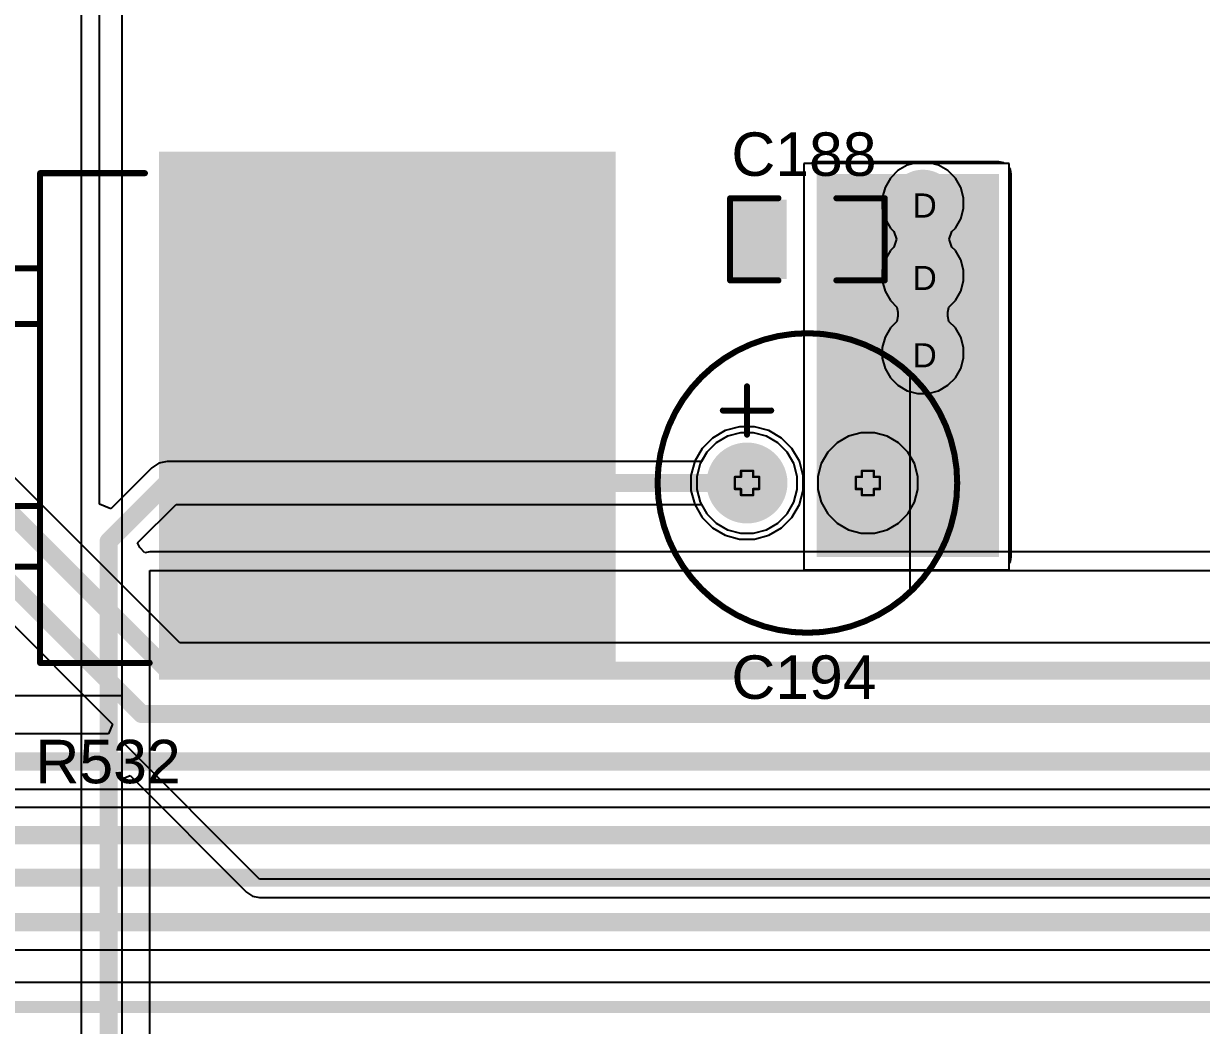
# Model space of a CAD drawing. Header units: inches. Extents: x 0 to 5379, y 0 to 5429.
# Drawn here: x 53.99 to 78.76, y 150.12 to 171.19 of the extents above; entities that cross this region are included whole.
import ezdxf

# ---------------------------------------------------------------- set-up
doc = ezdxf.new("R2010")
doc.units = ezdxf.units.IN
for name, color, linetype in [('Bottom Layer', 5, 'Continuous'), ('Bottom Solder', 6, 'Continuous'), ('Drill Drawing', 1, 'Continuous'), ('GND01', 16, 'Continuous'), ('GND02', 76, 'Continuous'), ('Multi-Layer', 9, 'Continuous'), ('Pad Holes', 156, 'Continuous'), ('PWR', 156, 'Continuous'), ('SIG 01', 90, 'Continuous'), ('Top Layer', 1, 'Continuous'), ('Top Overlay', 2, 'Continuous'), ('Top Paste', 8, 'Continuous'), ('Top Solder', 216, 'Continuous'), ('Via Holes', 16, 'Continuous')]:
    doc.layers.add(name, color=color, linetype=linetype)
doc.styles.add('Arial', font='', dxfattribs={"height": 0.2})
doc.styles.get('Arial').set_extended_font_data('Arial')

# ---------------------------------------------------------------- blocks, each defined once
blk = doc.blocks.new('H2PAK_2_739')
at = {"layer": 'Top Layer'}
for points in [[(-5.5, 0.828), (-5.5, 10.328), (5.5, 10.328), (5.5, 0.828)], [(-3.34, -3.578), (-1.74, -3.578), (-1.74, -7.578), (-3.34, -7.578)], [(1.74, -3.578), (3.34, -3.578), (3.34, -7.578), (1.74, -7.578)]]:
    blk.add_hatch(color=1, dxfattribs=at).paths.add_polyline_path(points)
at = {"layer": 'Top Paste'}
for points in [[(-5.5, 0.828), (-5.5, 10.328), (5.5, 10.328), (5.5, 0.828)], [(-3.34, -3.578), (-1.74, -3.578), (-1.74, -7.578), (-3.34, -7.578)], [(1.74, -3.578), (3.34, -3.578), (3.34, -7.578), (1.74, -7.578)]]:
    blk.add_hatch(color=8, dxfattribs=at).paths.add_polyline_path(points)
at = {"layer": 'Top Solder'}
for points in [[(-5.551, 0.778), (-5.551, 10.379), (5.551, 10.379), (5.551, 0.778)], [(-3.391, -3.528), (-1.689, -3.528), (-1.689, -7.629), (-3.391, -7.629)], [(1.689, -3.528), (3.391, -3.528), (3.391, -7.629), (1.689, -7.629)]]:
    blk.add_hatch(color=216, dxfattribs=at).paths.add_polyline_path(points)
at = {"layer": 'Top Overlay'}
for points in [[(-5.1, -1.725, 0.127, 0.127, 0), (-5.1, 0.478, 0.127, 0.127, 0)], [(5.2, -1.725, 0.127, 0.127, 0), (5.2, 0.578, 0.127, 0.127, 0)], [(5.2, -1.725, 0.127, 0.127, 0), (-5.1, -1.725, 0.127, 0.127, 0)], [(-3.1, -3.225, 0.127, 0.127, 0), (-3.1, -1.725, 0.127, 0.127, 0)], [(-3.07, -1.725, 0.127, 0.127, 0), (-3.1, -1.725, 0.127, 0.127, 0)], [(-1.927, -3.225, 0.127, 0.127, 0), (-1.927, -1.725, 0.127, 0.127, 0)], [(1.9, -3.225, 0.127, 0.127, 0), (1.9, -1.725, 0.127, 0.127, 0)], [(1.959, -1.725, 0.127, 0.127, 0), (1.9, -1.725, 0.127, 0.127, 0)], [(3.178, -3.225, 0.127, 0.127, 0), (3.178, -1.725, 0.127, 0.127, 0)], [(-1.927, -3.225, 0.127, 0.127, 0), (-3.1, -3.225, 0.127, 0.127, 0)], [(3.178, -3.225, 0.127, 0.127, 0), (1.9, -3.225, 0.127, 0.127, 0)], [(-3.556, -5.493, 0.127, 0.127, 0), (-3.683, -5.366, 0.127, 0.127, 0)], [(-3.683, -5.62, 0.127, 0.127, 0), (-3.683, -5.366, 0.127, 0.127, 0)], [(-3.683, -5.62, 0.127, 0.127, 0), (-3.556, -5.493, 0.127, 0.127, 0)]]:
    blk.add_lwpolyline(points, format="xyseb", dxfattribs=at)
for points in [[(-5.132, 0.478, 0.0635, 0.0635, 1), (-5.068, 0.478, 0.0635, 0.0635, 1)], [(5.168, 0.578, 0.0635, 0.0635, 1), (5.232, 0.578, 0.0635, 0.0635, 1)], [(-5.132, -1.725, 0.0635, 0.0635, 1), (-5.068, -1.725, 0.0635, 0.0635, 1)], [(-5.132, -1.725, 0.0635, 0.0635, 1), (-5.068, -1.725, 0.0635, 0.0635, 1)], [(-3.132, -1.725, 0.0635, 0.0635, 1), (-3.068, -1.725, 0.0635, 0.0635, 1)], [(-3.132, -1.725, 0.0635, 0.0635, 1), (-3.068, -1.725, 0.0635, 0.0635, 1)], [(-3.102, -1.725, 0.0635, 0.0635, 1), (-3.039, -1.725, 0.0635, 0.0635, 1)], [(-1.959, -1.725, 0.0635, 0.0635, 1), (-1.896, -1.725, 0.0635, 0.0635, 1)], [(1.868, -1.725, 0.0635, 0.0635, 1), (1.932, -1.725, 0.0635, 0.0635, 1)], [(1.868, -1.725, 0.0635, 0.0635, 1), (1.932, -1.725, 0.0635, 0.0635, 1)], [(1.927, -1.725, 0.0635, 0.0635, 1), (1.99, -1.725, 0.0635, 0.0635, 1)], [(3.146, -1.725, 0.0635, 0.0635, 1), (3.21, -1.725, 0.0635, 0.0635, 1)], [(5.168, -1.725, 0.0635, 0.0635, 1), (5.232, -1.725, 0.0635, 0.0635, 1)], [(5.168, -1.725, 0.0635, 0.0635, 1), (5.232, -1.725, 0.0635, 0.0635, 1)], [(-3.132, -3.225, 0.0635, 0.0635, 1), (-3.068, -3.225, 0.0635, 0.0635, 1)], [(-3.132, -3.225, 0.0635, 0.0635, 1), (-3.068, -3.225, 0.0635, 0.0635, 1)], [(-1.959, -3.225, 0.0635, 0.0635, 1), (-1.896, -3.225, 0.0635, 0.0635, 1)], [(-1.959, -3.225, 0.0635, 0.0635, 1), (-1.896, -3.225, 0.0635, 0.0635, 1)], [(1.868, -3.225, 0.0635, 0.0635, 1), (1.932, -3.225, 0.0635, 0.0635, 1)], [(1.868, -3.225, 0.0635, 0.0635, 1), (1.932, -3.225, 0.0635, 0.0635, 1)], [(3.146, -3.225, 0.0635, 0.0635, 1), (3.21, -3.225, 0.0635, 0.0635, 1)], [(3.146, -3.225, 0.0635, 0.0635, 1), (3.21, -3.225, 0.0635, 0.0635, 1)], [(-3.714, -5.366, 0.0635, 0.0635, 1), (-3.651, -5.366, 0.0635, 0.0635, 1)], [(-3.714, -5.366, 0.0635, 0.0635, 1), (-3.651, -5.366, 0.0635, 0.0635, 1)], [(-3.587, -5.493, 0.0635, 0.0635, 1), (-3.524, -5.493, 0.0635, 0.0635, 1)], [(-3.587, -5.493, 0.0635, 0.0635, 1), (-3.524, -5.493, 0.0635, 0.0635, 1)], [(-3.714, -5.62, 0.0635, 0.0635, 1), (-3.651, -5.62, 0.0635, 0.0635, 1)], [(-3.714, -5.62, 0.0635, 0.0635, 1), (-3.651, -5.62, 0.0635, 0.0635, 1)]]:
    blk.add_lwpolyline(points, format="xyseb", close=True, dxfattribs=at)
blk = doc.blocks.new('SPE1VM221E12OL_935')
at = {"layer": 'Bottom Layer'}
h = blk.add_hatch(color=5, dxfattribs=at)
edge = h.paths.add_edge_path()
edge.add_arc((-1.27, 0), 0.8, 0, 360)
h = blk.add_hatch(color=5, dxfattribs=at)
edge = h.paths.add_edge_path()
edge.add_arc((1.27, 0), 0.8, 0, 360)
at = {"layer": 'Bottom Solder'}
h = blk.add_hatch(color=6, dxfattribs=at)
edge = h.paths.add_edge_path()
edge.add_arc((-1.27, 0), 0.851, 0, 360)
h = blk.add_hatch(color=6, dxfattribs=at)
edge = h.paths.add_edge_path()
edge.add_arc((1.27, 0), 0.851, 0, 360)
at = {"layer": 'GND01'}
h = blk.add_hatch(color=16, dxfattribs=at)
edge = h.paths.add_edge_path()
edge.add_arc((-1.27, 0), 0.8, 0, 360)
h = blk.add_hatch(color=16, dxfattribs=at)
edge = h.paths.add_edge_path()
edge.add_arc((1.27, 0), 0.8, 0, 360)
at = {"layer": 'GND02'}
h = blk.add_hatch(color=76, dxfattribs=at)
edge = h.paths.add_edge_path()
edge.add_arc((-1.27, 0), 0.8, 0, 360)
h = blk.add_hatch(color=76, dxfattribs=at)
edge = h.paths.add_edge_path()
edge.add_arc((1.27, 0), 0.8, 0, 360)
at = {"layer": 'Multi-Layer'}
h = blk.add_hatch(color=9, dxfattribs=at)
edge = h.paths.add_edge_path()
edge.add_arc((-1.27, 0), 0.8, 0, 360)
h = blk.add_hatch(color=9, dxfattribs=at)
edge = h.paths.add_edge_path()
edge.add_arc((1.27, 0), 0.8, 0, 360)
at = {"layer": 'Pad Holes'}
h = blk.add_hatch(color=7, dxfattribs=at)
edge = h.paths.add_edge_path()
edge.add_arc((-1.27, 0), 0.5, 0, 360)
h = blk.add_hatch(color=7, dxfattribs=at)
edge = h.paths.add_edge_path()
edge.add_arc((1.27, 0), 0.5, 0, 360)
at = {"layer": 'PWR'}
h = blk.add_hatch(color=156, dxfattribs=at)
edge = h.paths.add_edge_path()
edge.add_arc((-1.27, 0), 0.8, 0, 360)
h = blk.add_hatch(color=156, dxfattribs=at)
edge = h.paths.add_edge_path()
edge.add_arc((1.27, 0), 0.8, 0, 360)
at = {"layer": 'SIG 01'}
h = blk.add_hatch(color=90, dxfattribs=at)
edge = h.paths.add_edge_path()
edge.add_arc((-1.27, 0), 0.8, 0, 360)
h = blk.add_hatch(color=90, dxfattribs=at)
edge = h.paths.add_edge_path()
edge.add_arc((1.27, 0), 0.8, 0, 360)
at = {"layer": 'Top Layer'}
h = blk.add_hatch(color=1, dxfattribs=at)
edge = h.paths.add_edge_path()
edge.add_arc((-1.27, 0), 0.8, 0, 360)
h = blk.add_hatch(color=1, dxfattribs=at)
edge = h.paths.add_edge_path()
edge.add_arc((1.27, 0), 0.8, 0, 360)
at = {"layer": 'Top Solder'}
h = blk.add_hatch(color=216, dxfattribs=at)
edge = h.paths.add_edge_path()
edge.add_arc((-1.27, 0), 0.851, 0, 360)
h = blk.add_hatch(color=216, dxfattribs=at)
edge = h.paths.add_edge_path()
edge.add_arc((1.27, 0), 0.851, 0, 360)
at = {"layer": 'Top Overlay'}
for p, q in [((2.159, -2.286), (2.159, 2.286)), ((2.159, 2.286), (2.319, 2.142)), ((2.319, 2.142), (2.595, 1.812)), ((2.595, 1.812), (2.822, 1.447)), ((2.822, 1.447), (2.997, 1.054)), ((2.997, 1.054), (3.115, 0.641)), ((3.115, 0.641), (3.175, 0.215)), ((3.175, 0.215), (3.175, -0.215)), ((3.175, -0.215), (3.115, -0.641)), ((3.115, -0.641), (2.997, -1.054)), ((2.997, -1.054), (2.822, -1.447)), ((2.822, -1.447), (2.595, -1.812)), ((2.595, -1.812), (2.319, -2.142)), ((2.319, -2.142), (2.159, -2.286)), ((2.159, -2.286), (2.159, -2.286))]:
    blk.add_line(p, q, dxfattribs=at)
for points in [[(3.15, 0, 0.127, 0.127, 1), (-3.15, 0, 0.127, 0.127, 1)], [(-1.302, 2.032, 0.0635, 0.0635, 1), (-1.238, 2.032, 0.0635, 0.0635, 1)], [(-1.81, 1.524, 0.0635, 0.0635, 1), (-1.746, 1.524, 0.0635, 0.0635, 1)], [(-0.794, 1.524, 0.0635, 0.0635, 1), (-0.73, 1.524, 0.0635, 0.0635, 1)], [(-1.302, 1.016, 0.0635, 0.0635, 1), (-1.238, 1.016, 0.0635, 0.0635, 1)], [(-3.181, 0, 0.0635, 0.0635, 1), (-3.118, 0, 0.0635, 0.0635, 1)], [(3.118, 0, 0.0635, 0.0635, 1), (3.181, 0, 0.0635, 0.0635, 1)]]:
    blk.add_lwpolyline(points, format="xyseb", close=True, dxfattribs=at)
for points in [[(-1.27, 1.016, 0.127, 0.127, 0), (-1.27, 2.032, 0.127, 0.127, 0)], [(-1.778, 1.524, 0.127, 0.127, 0), (-0.762, 1.524, 0.127, 0.127, 0)]]:
    blk.add_lwpolyline(points, format="xyseb", dxfattribs=at)
blk = doc.blocks.new('C___0805_941')
at = {"layer": 'Top Layer'}
for points in [[(-1.524, 0.762), (-0.508, 0.762), (-0.508, -0.762), (-1.524, -0.762)], [(0.508, 0.762), (1.524, 0.762), (1.524, -0.762), (0.508, -0.762)]]:
    blk.add_hatch(color=1, dxfattribs=at).paths.add_polyline_path(points)
at = {"layer": 'Top Paste'}
for points in [[(-1.524, 0.762), (-0.508, 0.762), (-0.508, -0.762), (-1.524, -0.762)], [(0.508, 0.762), (1.524, 0.762), (1.524, -0.762), (0.508, -0.762)]]:
    blk.add_hatch(color=8, dxfattribs=at).paths.add_polyline_path(points)
at = {"layer": 'Top Solder'}
for points in [[(-1.594, 0.832), (-0.438, 0.832), (-0.438, -0.832), (-1.594, -0.832)], [(0.438, 0.832), (1.594, 0.832), (1.594, -0.832), (0.438, -0.832)]]:
    blk.add_hatch(color=216, dxfattribs=at).paths.add_polyline_path(points)
at = {"layer": 'Top Overlay'}
for points in [[(-1.626, 0.864, 0.127, 0.127, 0), (-1.626, -0.864, 0.127, 0.127, 0)], [(-0.61, 0.864, 0.127, 0.127, 0), (-1.626, 0.864, 0.127, 0.127, 0)], [(1.626, 0.864, 0.127, 0.127, 0), (0.61, 0.864, 0.127, 0.127, 0)], [(1.626, 0.864, 0.127, 0.127, 0), (1.626, -0.864, 0.127, 0.127, 0)], [(-0.61, -0.864, 0.127, 0.127, 0), (-1.626, -0.864, 0.127, 0.127, 0)], [(1.626, -0.864, 0.127, 0.127, 0), (0.61, -0.864, 0.127, 0.127, 0)]]:
    blk.add_lwpolyline(points, format="xyseb", dxfattribs=at)
for points in [[(-1.657, 0.864, 0.0635, 0.0635, 1), (-1.594, 0.864, 0.0635, 0.0635, 1)], [(-1.657, 0.864, 0.0635, 0.0635, 1), (-1.594, 0.864, 0.0635, 0.0635, 1)], [(-0.641, 0.864, 0.0635, 0.0635, 1), (-0.578, 0.864, 0.0635, 0.0635, 1)], [(0.578, 0.864, 0.0635, 0.0635, 1), (0.641, 0.864, 0.0635, 0.0635, 1)], [(1.594, 0.864, 0.0635, 0.0635, 1), (1.657, 0.864, 0.0635, 0.0635, 1)], [(1.594, 0.864, 0.0635, 0.0635, 1), (1.657, 0.864, 0.0635, 0.0635, 1)], [(-1.657, -0.864, 0.0635, 0.0635, 1), (-1.594, -0.864, 0.0635, 0.0635, 1)], [(-1.657, -0.864, 0.0635, 0.0635, 1), (-1.594, -0.864, 0.0635, 0.0635, 1)], [(-0.641, -0.864, 0.0635, 0.0635, 1), (-0.578, -0.864, 0.0635, 0.0635, 1)], [(0.578, -0.864, 0.0635, 0.0635, 1), (0.641, -0.864, 0.0635, 0.0635, 1)], [(1.594, -0.864, 0.0635, 0.0635, 1), (1.657, -0.864, 0.0635, 0.0635, 1)], [(1.594, -0.864, 0.0635, 0.0635, 1), (1.657, -0.864, 0.0635, 0.0635, 1)]]:
    blk.add_lwpolyline(points, format="xyseb", close=True, dxfattribs=at)

msp = doc.modelspace()

# ---------------------------------------------------------------- hatches: boundary and pattern name
at = {"layer": 'Bottom Layer'}
h = msp.add_hatch(color=5, dxfattribs=at)
edge = h.paths.add_edge_path()
edge.add_arc((72.898, 167.415), 0.6, 0, 360)
h = msp.add_hatch(color=5, dxfattribs=at)
edge = h.paths.add_edge_path()
edge.add_arc((72.898, 165.891), 0.6, 0, 360)
h = msp.add_hatch(color=5, dxfattribs=at)
edge = h.paths.add_edge_path()
edge.add_arc((72.898, 164.265), 0.6, 0, 360)
at = {"layer": 'Bottom Solder'}
h = msp.add_hatch(color=6, dxfattribs=at)
edge = h.paths.add_edge_path()
edge.add_arc((72.898, 167.415), 0.702, 0, 360)
h = msp.add_hatch(color=6, dxfattribs=at)
edge = h.paths.add_edge_path()
edge.add_arc((72.898, 165.891), 0.702, 0, 360)
h = msp.add_hatch(color=6, dxfattribs=at)
edge = h.paths.add_edge_path()
edge.add_arc((72.898, 164.265), 0.702, 0, 360)
at = {"layer": 'GND01'}
h = msp.add_hatch(color=16, dxfattribs=at)
edge = h.paths.add_edge_path()
edge.add_arc((72.898, 167.415), 0.6, 0, 360)
h = msp.add_hatch(color=16, dxfattribs=at)
edge = h.paths.add_edge_path()
edge.add_arc((72.898, 165.891), 0.6, 0, 360)
h = msp.add_hatch(color=16, dxfattribs=at)
edge = h.paths.add_edge_path()
edge.add_arc((72.898, 164.265), 0.6, 0, 360)
at = {"layer": 'GND02'}
h = msp.add_hatch(color=76, dxfattribs=at)
edge = h.paths.add_edge_path()
edge.add_arc((72.898, 167.415), 0.6, 0, 360)
h = msp.add_hatch(color=76, dxfattribs=at)
edge = h.paths.add_edge_path()
edge.add_arc((72.898, 165.891), 0.6, 0, 360)
h = msp.add_hatch(color=76, dxfattribs=at)
edge = h.paths.add_edge_path()
edge.add_arc((72.898, 164.265), 0.6, 0, 360)
at = {"layer": 'PWR'}
h = msp.add_hatch(color=156, dxfattribs=at)
edge = h.paths.add_edge_path()
edge.add_arc((72.898, 167.415), 0.6, 0, 360)
h = msp.add_hatch(color=156, dxfattribs=at)
edge = h.paths.add_edge_path()
edge.add_arc((72.898, 165.891), 0.6, 0, 360)
h = msp.add_hatch(color=156, dxfattribs=at)
edge = h.paths.add_edge_path()
edge.add_arc((72.898, 164.265), 0.6, 0, 360)
at = {"layer": 'SIG 01'}
h = msp.add_hatch(color=90, dxfattribs=at)
edge = h.paths.add_edge_path()
edge.add_arc((72.898, 167.415), 0.6, 0, 360)
h = msp.add_hatch(color=90, dxfattribs=at)
edge = h.paths.add_edge_path()
edge.add_arc((72.898, 165.891), 0.6, 0, 360)
h = msp.add_hatch(color=90, dxfattribs=at)
edge = h.paths.add_edge_path()
edge.add_arc((72.898, 164.265), 0.6, 0, 360)
at = {"layer": 'Top Layer'}
msp.add_hatch(color=1, dxfattribs=at).paths.add_polyline_path([(70.663, 159.973), (74.498, 159.973), (74.498, 168.024), (70.663, 168.024)])
h = msp.add_hatch(color=1, dxfattribs=at)
edge = h.paths.add_edge_path()
edge.add_arc((72.898, 167.415), 0.6, 0, 360)
h = msp.add_hatch(color=1, dxfattribs=at)
edge = h.paths.add_edge_path()
edge.add_arc((72.898, 165.891), 0.6, 0, 360)
h = msp.add_hatch(color=1, dxfattribs=at)
edge = h.paths.add_edge_path()
edge.add_arc((72.898, 164.265), 0.6, 0, 360)
at = {"layer": 'Top Solder'}
h = msp.add_hatch(color=216, dxfattribs=at)
edge = h.paths.add_edge_path()
edge.add_arc((72.898, 167.415), 0.702, 0, 360)
h = msp.add_hatch(color=216, dxfattribs=at)
edge = h.paths.add_edge_path()
edge.add_arc((72.898, 165.891), 0.702, 0, 360)
h = msp.add_hatch(color=216, dxfattribs=at)
edge = h.paths.add_edge_path()
edge.add_arc((72.898, 164.265), 0.702, 0, 360)
at = {"layer": 'Via Holes'}
h = msp.add_hatch(color=7, dxfattribs=at)
edge = h.paths.add_edge_path()
edge.add_arc((72.898, 167.415), 0.35, 0, 360)
h = msp.add_hatch(color=7, dxfattribs=at)
edge = h.paths.add_edge_path()
edge.add_arc((72.898, 165.891), 0.35, 0, 360)
h = msp.add_hatch(color=7, dxfattribs=at)
edge = h.paths.add_edge_path()
edge.add_arc((72.898, 164.265), 0.35, 0, 360)

# ---------------------------------------------------------------- linework, layer by layer
at = {"layer": 'Bottom Layer'}
for p, q in [((68.793, 162.511), (68.553, 162.372)), ((69.061, 162.582), (68.793, 162.511)), ((69.339, 162.582), (69.061, 162.582)), ((69.607, 162.511), (69.339, 162.582)), ((69.847, 162.372), (69.607, 162.511)), ((68.553, 162.372), (68.357, 162.176)), ((70.044, 162.176), (69.847, 162.372)), ((68.357, 162.176), (68.218, 161.935)), ((70.182, 161.935), (70.044, 162.176)), ((68.218, 161.935), (68.146, 161.667)), ((70.254, 161.667), (70.182, 161.935)), ((68.146, 161.667), (68.146, 161.39)), ((70.254, 161.39), (70.254, 161.667)), ((68.146, 161.39), (68.218, 161.122)), ((70.182, 161.122), (70.254, 161.39)), ((68.218, 161.122), (68.357, 160.881)), ((70.044, 160.881), (70.182, 161.122)), ((68.357, 160.881), (68.553, 160.685)), ((69.847, 160.685), (70.044, 160.881)), ((68.553, 160.685), (68.793, 160.546)), ((68.793, 160.546), (69.061, 160.474)), ((69.339, 160.474), (69.607, 160.546)), ((69.607, 160.546), (69.847, 160.685)), ((69.061, 160.474), (69.339, 160.474))]:
    msp.add_line(p, q, dxfattribs=at)
at = {"layer": 'Drill Drawing'}
for points in [[(69.073, 161.655, 0.0508, 0.0508, 0), (69.073, 161.782, 0.0508, 0.0508, 0)], [(69.073, 161.782, 0.0508, 0.0508, 0), (69.327, 161.782, 0.0508, 0.0508, 0)], [(69.327, 161.655, 0.0508, 0.0508, 0), (69.327, 161.782, 0.0508, 0.0508, 0)], [(71.613, 161.655, 0.0508, 0.0508, 0), (71.613, 161.782, 0.0508, 0.0508, 0)], [(71.613, 161.782, 0.0508, 0.0508, 0), (71.867, 161.782, 0.0508, 0.0508, 0)], [(71.867, 161.655, 0.0508, 0.0508, 0), (71.867, 161.782, 0.0508, 0.0508, 0)], [(68.946, 161.401, 0.0508, 0.0508, 0), (68.946, 161.655, 0.0508, 0.0508, 0)], [(68.946, 161.655, 0.0508, 0.0508, 0), (69.073, 161.655, 0.0508, 0.0508, 0)], [(69.327, 161.655, 0.0508, 0.0508, 0), (69.454, 161.655, 0.0508, 0.0508, 0)], [(69.454, 161.401, 0.0508, 0.0508, 0), (69.454, 161.655, 0.0508, 0.0508, 0)], [(71.486, 161.401, 0.0508, 0.0508, 0), (71.486, 161.655, 0.0508, 0.0508, 0)], [(71.486, 161.655, 0.0508, 0.0508, 0), (71.613, 161.655, 0.0508, 0.0508, 0)], [(71.867, 161.655, 0.0508, 0.0508, 0), (71.994, 161.655, 0.0508, 0.0508, 0)], [(71.994, 161.401, 0.0508, 0.0508, 0), (71.994, 161.655, 0.0508, 0.0508, 0)], [(68.946, 161.401, 0.0508, 0.0508, 0), (69.073, 161.401, 0.0508, 0.0508, 0)], [(69.073, 161.274, 0.0508, 0.0508, 0), (69.073, 161.401, 0.0508, 0.0508, 0)], [(69.073, 161.274, 0.0508, 0.0508, 0), (69.327, 161.274, 0.0508, 0.0508, 0)], [(69.327, 161.401, 0.0508, 0.0508, 0), (69.454, 161.401, 0.0508, 0.0508, 0)], [(69.327, 161.274, 0.0508, 0.0508, 0), (69.327, 161.401, 0.0508, 0.0508, 0)], [(71.486, 161.401, 0.0508, 0.0508, 0), (71.613, 161.401, 0.0508, 0.0508, 0)], [(71.613, 161.274, 0.0508, 0.0508, 0), (71.613, 161.401, 0.0508, 0.0508, 0)], [(71.613, 161.274, 0.0508, 0.0508, 0), (71.867, 161.274, 0.0508, 0.0508, 0)], [(71.867, 161.401, 0.0508, 0.0508, 0), (71.994, 161.401, 0.0508, 0.0508, 0)], [(71.867, 161.274, 0.0508, 0.0508, 0), (71.867, 161.401, 0.0508, 0.0508, 0)]]:
    msp.add_lwpolyline(points, format="xyseb", dxfattribs=at)
for points in [[(69.061, 161.782, 0.0254, 0.0254, 1), (69.086, 161.782, 0.0254, 0.0254, 1)], [(69.061, 161.782, 0.0254, 0.0254, 1), (69.086, 161.782, 0.0254, 0.0254, 1)], [(69.315, 161.782, 0.0254, 0.0254, 1), (69.34, 161.782, 0.0254, 0.0254, 1)], [(69.315, 161.782, 0.0254, 0.0254, 1), (69.34, 161.782, 0.0254, 0.0254, 1)], [(71.601, 161.782, 0.0254, 0.0254, 1), (71.626, 161.782, 0.0254, 0.0254, 1)], [(71.601, 161.782, 0.0254, 0.0254, 1), (71.626, 161.782, 0.0254, 0.0254, 1)], [(71.855, 161.782, 0.0254, 0.0254, 1), (71.88, 161.782, 0.0254, 0.0254, 1)], [(71.855, 161.782, 0.0254, 0.0254, 1), (71.88, 161.782, 0.0254, 0.0254, 1)], [(68.934, 161.655, 0.0254, 0.0254, 1), (68.959, 161.655, 0.0254, 0.0254, 1)], [(68.934, 161.655, 0.0254, 0.0254, 1), (68.959, 161.655, 0.0254, 0.0254, 1)], [(69.061, 161.655, 0.0254, 0.0254, 1), (69.086, 161.655, 0.0254, 0.0254, 1)], [(69.061, 161.655, 0.0254, 0.0254, 1), (69.086, 161.655, 0.0254, 0.0254, 1)], [(69.315, 161.655, 0.0254, 0.0254, 1), (69.34, 161.655, 0.0254, 0.0254, 1)], [(69.315, 161.655, 0.0254, 0.0254, 1), (69.34, 161.655, 0.0254, 0.0254, 1)], [(69.442, 161.655, 0.0254, 0.0254, 1), (69.467, 161.655, 0.0254, 0.0254, 1)], [(69.442, 161.655, 0.0254, 0.0254, 1), (69.467, 161.655, 0.0254, 0.0254, 1)], [(71.474, 161.655, 0.0254, 0.0254, 1), (71.499, 161.655, 0.0254, 0.0254, 1)], [(71.474, 161.655, 0.0254, 0.0254, 1), (71.499, 161.655, 0.0254, 0.0254, 1)], [(71.601, 161.655, 0.0254, 0.0254, 1), (71.626, 161.655, 0.0254, 0.0254, 1)], [(71.601, 161.655, 0.0254, 0.0254, 1), (71.626, 161.655, 0.0254, 0.0254, 1)], [(71.855, 161.655, 0.0254, 0.0254, 1), (71.88, 161.655, 0.0254, 0.0254, 1)], [(71.855, 161.655, 0.0254, 0.0254, 1), (71.88, 161.655, 0.0254, 0.0254, 1)], [(71.982, 161.655, 0.0254, 0.0254, 1), (72.007, 161.655, 0.0254, 0.0254, 1)], [(71.982, 161.655, 0.0254, 0.0254, 1), (72.007, 161.655, 0.0254, 0.0254, 1)], [(68.934, 161.401, 0.0254, 0.0254, 1), (68.959, 161.401, 0.0254, 0.0254, 1)], [(68.934, 161.401, 0.0254, 0.0254, 1), (68.959, 161.401, 0.0254, 0.0254, 1)], [(69.061, 161.401, 0.0254, 0.0254, 1), (69.086, 161.401, 0.0254, 0.0254, 1)], [(69.061, 161.401, 0.0254, 0.0254, 1), (69.086, 161.401, 0.0254, 0.0254, 1)], [(69.061, 161.274, 0.0254, 0.0254, 1), (69.086, 161.274, 0.0254, 0.0254, 1)], [(69.061, 161.274, 0.0254, 0.0254, 1), (69.086, 161.274, 0.0254, 0.0254, 1)], [(69.315, 161.401, 0.0254, 0.0254, 1), (69.34, 161.401, 0.0254, 0.0254, 1)], [(69.315, 161.401, 0.0254, 0.0254, 1), (69.34, 161.401, 0.0254, 0.0254, 1)], [(69.315, 161.274, 0.0254, 0.0254, 1), (69.34, 161.274, 0.0254, 0.0254, 1)], [(69.315, 161.274, 0.0254, 0.0254, 1), (69.34, 161.274, 0.0254, 0.0254, 1)], [(69.442, 161.401, 0.0254, 0.0254, 1), (69.467, 161.401, 0.0254, 0.0254, 1)], [(69.442, 161.401, 0.0254, 0.0254, 1), (69.467, 161.401, 0.0254, 0.0254, 1)], [(71.474, 161.401, 0.0254, 0.0254, 1), (71.499, 161.401, 0.0254, 0.0254, 1)], [(71.474, 161.401, 0.0254, 0.0254, 1), (71.499, 161.401, 0.0254, 0.0254, 1)], [(71.601, 161.401, 0.0254, 0.0254, 1), (71.626, 161.401, 0.0254, 0.0254, 1)], [(71.601, 161.401, 0.0254, 0.0254, 1), (71.626, 161.401, 0.0254, 0.0254, 1)], [(71.601, 161.274, 0.0254, 0.0254, 1), (71.626, 161.274, 0.0254, 0.0254, 1)], [(71.601, 161.274, 0.0254, 0.0254, 1), (71.626, 161.274, 0.0254, 0.0254, 1)], [(71.855, 161.401, 0.0254, 0.0254, 1), (71.88, 161.401, 0.0254, 0.0254, 1)], [(71.855, 161.401, 0.0254, 0.0254, 1), (71.88, 161.401, 0.0254, 0.0254, 1)], [(71.855, 161.274, 0.0254, 0.0254, 1), (71.88, 161.274, 0.0254, 0.0254, 1)], [(71.855, 161.274, 0.0254, 0.0254, 1), (71.88, 161.274, 0.0254, 0.0254, 1)], [(71.982, 161.401, 0.0254, 0.0254, 1), (72.007, 161.401, 0.0254, 0.0254, 1)], [(71.982, 161.401, 0.0254, 0.0254, 1), (72.007, 161.401, 0.0254, 0.0254, 1)]]:
    msp.add_lwpolyline(points, format="xyseb", close=True, dxfattribs=at)
at = {"layer": 'GND01'}
for p, q in [((68.793, 162.511), (68.553, 162.372)), ((69.061, 162.582), (68.793, 162.511)), ((69.339, 162.582), (69.061, 162.582)), ((69.607, 162.511), (69.339, 162.582)), ((69.847, 162.372), (69.607, 162.511)), ((68.553, 162.372), (68.357, 162.176)), ((70.044, 162.176), (69.847, 162.372)), ((68.357, 162.176), (68.218, 161.935)), ((70.182, 161.935), (70.044, 162.176)), ((68.218, 161.935), (68.146, 161.667)), ((70.254, 161.667), (70.182, 161.935)), ((68.146, 161.667), (68.146, 161.39)), ((70.254, 161.39), (70.254, 161.667)), ((68.146, 161.39), (68.218, 161.122)), ((70.182, 161.122), (70.254, 161.39)), ((68.218, 161.122), (68.357, 160.881)), ((70.044, 160.881), (70.182, 161.122)), ((68.357, 160.881), (68.553, 160.685)), ((69.847, 160.685), (70.044, 160.881)), ((68.553, 160.685), (68.793, 160.546)), ((68.793, 160.546), (69.061, 160.474)), ((69.339, 160.474), (69.607, 160.546)), ((69.607, 160.546), (69.847, 160.685)), ((69.061, 160.474), (69.339, 160.474))]:
    msp.add_line(p, q, dxfattribs=at)
at = {"layer": 'GND02'}
for p, q in [((68.793, 162.511), (68.553, 162.372)), ((69.061, 162.582), (68.793, 162.511)), ((69.339, 162.582), (69.061, 162.582)), ((69.607, 162.511), (69.339, 162.582)), ((69.847, 162.372), (69.607, 162.511)), ((68.553, 162.372), (68.357, 162.176)), ((70.044, 162.176), (69.847, 162.372)), ((68.357, 162.176), (68.218, 161.935)), ((70.182, 161.935), (70.044, 162.176)), ((68.218, 161.935), (68.146, 161.667)), ((70.254, 161.667), (70.182, 161.935)), ((68.146, 161.667), (68.146, 161.39)), ((70.254, 161.39), (70.254, 161.667)), ((68.146, 161.39), (68.218, 161.122)), ((70.182, 161.122), (70.254, 161.39)), ((68.218, 161.122), (68.357, 160.881)), ((70.044, 160.881), (70.182, 161.122)), ((68.357, 160.881), (68.553, 160.685)), ((69.847, 160.685), (70.044, 160.881)), ((68.553, 160.685), (68.793, 160.546)), ((68.793, 160.546), (69.061, 160.474)), ((69.339, 160.474), (69.607, 160.546)), ((69.607, 160.546), (69.847, 160.685)), ((69.061, 160.474), (69.339, 160.474))]:
    msp.add_line(p, q, dxfattribs=at)
at = {"layer": 'PWR'}
for p, q in [((55.198, 194.103), (55.198, 136.299)), ((55.586, 161.08), (55.586, 193.715)), ((72.568, 168.211), (72.374, 168.098)), ((72.786, 168.269), (72.568, 168.211)), ((73.01, 168.269), (72.786, 168.269)), ((73.228, 168.211), (73.01, 168.269)), ((73.422, 168.098), (73.228, 168.211)), ((72.215, 167.939), (72.102, 167.744)), ((72.374, 168.098), (72.215, 167.939)), ((73.581, 167.939), (73.422, 168.098)), ((73.694, 167.744), (73.581, 167.939)), ((72.102, 167.744), (72.044, 167.527)), ((73.752, 167.527), (73.694, 167.744)), ((72.044, 167.527), (72.044, 167.302)), ((73.752, 167.302), (73.752, 167.527)), ((72.044, 167.302), (72.102, 167.085)), ((73.694, 167.085), (73.752, 167.302)), ((72.102, 167.085), (72.215, 166.89)), ((73.581, 166.89), (73.694, 167.085)), ((72.215, 166.89), (72.287, 166.818)), ((72.287, 166.818), (72.346, 166.653)), ((73.45, 166.653), (73.509, 166.818)), ((73.509, 166.818), (73.581, 166.89)), ((72.287, 166.488), (72.215, 166.415)), ((72.346, 166.653), (72.287, 166.488)), ((73.509, 166.488), (73.45, 166.653)), ((73.581, 166.415), (73.509, 166.488)), ((72.102, 166.22), (72.044, 166.003)), ((72.215, 166.415), (72.102, 166.22)), ((73.694, 166.22), (73.581, 166.415)), ((73.752, 166.003), (73.694, 166.22)), ((72.044, 166.003), (72.044, 165.778)), ((73.752, 165.778), (73.752, 166.003)), ((72.044, 165.778), (72.102, 165.561)), ((73.694, 165.561), (73.752, 165.778)), ((72.102, 165.561), (72.215, 165.366)), ((73.581, 165.366), (73.694, 165.561)), ((72.215, 165.366), (72.352, 165.229)), ((72.352, 165.229), (72.374, 165.118)), ((73.422, 165.118), (73.444, 165.229)), ((73.444, 165.229), (73.581, 165.366)), ((72.374, 165.038), (72.352, 164.927)), ((72.374, 165.118), (72.374, 165.038)), ((73.422, 165.038), (73.422, 165.118)), ((73.444, 164.927), (73.422, 165.038)), ((72.215, 164.79), (72.102, 164.595)), ((72.352, 164.927), (72.215, 164.79)), ((73.581, 164.79), (73.444, 164.927)), ((73.694, 164.595), (73.581, 164.79)), ((72.102, 164.595), (72.044, 164.378)), ((73.752, 164.378), (73.694, 164.595)), ((72.044, 164.378), (72.044, 164.153)), ((73.752, 164.153), (73.752, 164.378)), ((72.044, 164.153), (72.102, 163.936)), ((73.694, 163.936), (73.752, 164.153)), ((72.102, 163.936), (72.215, 163.741)), ((72.215, 163.741), (72.374, 163.582)), ((73.422, 163.582), (73.581, 163.741)), ((73.581, 163.741), (73.694, 163.936)), ((72.374, 163.582), (72.568, 163.469)), ((72.568, 163.469), (72.786, 163.411)), ((73.01, 163.411), (73.228, 163.469)), ((73.228, 163.469), (73.422, 163.582)), ((72.786, 163.411), (73.01, 163.411)), ((68.793, 162.511), (68.553, 162.372)), ((69.061, 162.582), (68.793, 162.511)), ((69.339, 162.582), (69.061, 162.582)), ((69.607, 162.511), (69.339, 162.582)), ((69.847, 162.372), (69.607, 162.511)), ((71.333, 162.511), (71.093, 162.372)), ((71.601, 162.582), (71.333, 162.511)), ((71.879, 162.582), (71.601, 162.582)), ((72.147, 162.511), (71.879, 162.582)), ((72.387, 162.372), (72.147, 162.511)), ((68.553, 162.372), (68.357, 162.176)), ((70.044, 162.176), (69.847, 162.372)), ((71.093, 162.372), (70.897, 162.176)), ((72.584, 162.176), (72.387, 162.372)), ((57.007, 161.982), (56.834, 161.947)), ((68.245, 161.982), (57.007, 161.982)), ((68.357, 162.176), (68.245, 161.982)), ((70.182, 161.935), (70.044, 162.176)), ((70.897, 162.176), (70.758, 161.935)), ((72.722, 161.935), (72.584, 162.176)), ((56.687, 161.849), (55.821, 160.983)), ((56.834, 161.947), (56.687, 161.849)), ((70.254, 161.667), (70.182, 161.935)), ((70.758, 161.935), (70.686, 161.667)), ((72.794, 161.667), (72.722, 161.935)), ((70.254, 161.39), (70.254, 161.667)), ((70.686, 161.667), (70.686, 161.39)), ((72.794, 161.39), (72.794, 161.667)), ((70.182, 161.122), (70.254, 161.39)), ((70.686, 161.39), (70.758, 161.122)), ((72.722, 161.122), (72.794, 161.39)), ((55.821, 160.983), (55.586, 161.08)), ((56.387, 160.267), (57.195, 161.075)), ((57.195, 161.075), (68.245, 161.075)), ((68.245, 161.075), (68.357, 160.881)), ((70.044, 160.881), (70.182, 161.122)), ((70.758, 161.122), (70.897, 160.881)), ((72.584, 160.881), (72.722, 161.122)), ((68.357, 160.881), (68.553, 160.685)), ((69.847, 160.685), (70.044, 160.881)), ((70.897, 160.881), (71.093, 160.685)), ((72.387, 160.685), (72.584, 160.881)), ((68.553, 160.685), (68.793, 160.546)), ((68.793, 160.546), (69.061, 160.474)), ((69.339, 160.474), (69.607, 160.546)), ((69.607, 160.546), (69.847, 160.685)), ((71.093, 160.685), (71.333, 160.546)), ((71.333, 160.546), (71.601, 160.474)), ((71.879, 160.474), (72.147, 160.546)), ((72.147, 160.546), (72.387, 160.685)), ((56.434, 160.17), (56.387, 160.267)), ((69.061, 160.474), (69.339, 160.474)), ((71.601, 160.474), (71.879, 160.474)), ((56.536, 160.057), (56.434, 160.17)), ((56.642, 160.078), (56.536, 160.057)), ((89.403, 160.078), (56.642, 160.078)), ((56.642, 146.264), (56.642, 159.69)), ((56.642, 159.69), (89.403, 159.69))]:
    msp.add_line(p, q, dxfattribs=at)
for points in [[(55.778, 160.299, 0.381, 0.381, 0), (57.007, 161.528, 0.381, 0.381, 0)], [(57.007, 161.528, 0.381, 0.381, 0), (69.2, 161.528, 0.381, 0.381, 0)], [(55.778, 136.601, 0.381, 0.381, 0), (55.778, 160.299, 0.381, 0.381, 0)]]:
    msp.add_lwpolyline(points, format="xyseb", dxfattribs=at)
for points in [[(56.912, 161.528, 0.191, 0.191, 1), (57.103, 161.528, 0.191, 0.191, 1)], [(56.912, 161.528, 0.191, 0.191, 1), (57.103, 161.528, 0.191, 0.191, 1)], [(69.105, 161.528, 0.191, 0.191, 1), (69.295, 161.528, 0.191, 0.191, 1)], [(55.683, 160.299, 0.191, 0.191, 1), (55.874, 160.299, 0.191, 0.191, 1)], [(55.683, 160.299, 0.191, 0.191, 1), (55.874, 160.299, 0.191, 0.191, 1)]]:
    msp.add_lwpolyline(points, format="xyseb", close=True, dxfattribs=at)
at = {"layer": 'SIG 01'}
for p, q in [((57.275, 158.164), (52.954, 162.485)), ((68.475, 162.473), (68.255, 162.254)), ((68.744, 162.629), (68.475, 162.473)), ((69.045, 162.709), (68.744, 162.629)), ((69.356, 162.709), (69.045, 162.709)), ((69.656, 162.629), (69.356, 162.709)), ((69.925, 162.473), (69.656, 162.629)), ((70.145, 162.254), (69.925, 162.473)), ((68.255, 162.254), (68.1, 161.984)), ((70.301, 161.984), (70.145, 162.254)), ((68.1, 161.984), (68.019, 161.684)), ((70.381, 161.684), (70.301, 161.984)), ((68.019, 161.684), (68.019, 161.373)), ((70.381, 161.373), (70.381, 161.684)), ((50.933, 161.382), (55.86, 156.455)), ((68.019, 161.373), (68.1, 161.073)), ((70.301, 161.073), (70.381, 161.373)), ((68.1, 161.073), (68.255, 160.803)), ((70.145, 160.803), (70.301, 161.073)), ((68.255, 160.803), (68.475, 160.583)), ((69.925, 160.583), (70.145, 160.803)), ((68.475, 160.583), (68.744, 160.428)), ((69.656, 160.428), (69.925, 160.583)), ((68.744, 160.428), (69.045, 160.347)), ((69.045, 160.347), (69.356, 160.347)), ((69.356, 160.347), (69.656, 160.428)), ((88.189, 158.164), (57.275, 158.164)), ((55.86, 156.455), (55.776, 156.252)), ((55.776, 156.252), (51.698, 156.252)), ((51.698, 155.087), (86.807, 155.087)), ((85.528, 154.704), (24.998, 154.704)), ((23.968, 151.71), (84.397, 151.71)), ((80.544, 151.022), (17.676, 151.022))]:
    msp.add_line(p, q, dxfattribs=at)
for points in [[(52.371, 162.244, 0.381, 0.381, 0), (57.033, 157.582, 0.381, 0.381, 0)], [(51.345, 161.794, 0.381, 0.381, 0), (56.47, 156.67, 0.381, 0.381, 0)], [(57.033, 157.582, 0.381, 0.381, 0), (88.189, 157.582, 0.381, 0.381, 0)], [(56.47, 156.67, 0.381, 0.381, 0), (87.596, 156.67, 0.381, 0.381, 0)], [(51.345, 155.669, 0.381, 0.381, 0), (87.049, 155.669, 0.381, 0.381, 0)], [(24.757, 154.121, 0.381, 0.381, 0), (85.528, 154.121, 0.381, 0.381, 0)], [(24.354, 153.226, 0.381, 0.381, 0), (85.026, 153.226, 0.381, 0.381, 0)], [(23.968, 152.292, 0.381, 0.381, 0), (84.639, 152.292, 0.381, 0.381, 0)], [(17.461, 150.504, 0.254, 0.254, 0), (80.544, 150.504, 0.254, 0.254, 0)]]:
    msp.add_lwpolyline(points, format="xyseb", dxfattribs=at)
for points in [[(56.938, 157.582, 0.191, 0.191, 1), (57.129, 157.582, 0.191, 0.191, 1)], [(56.938, 157.582, 0.191, 0.191, 1), (57.129, 157.582, 0.191, 0.191, 1)], [(56.375, 156.67, 0.191, 0.191, 1), (56.565, 156.67, 0.191, 0.191, 1)], [(56.375, 156.67, 0.191, 0.191, 1), (56.565, 156.67, 0.191, 0.191, 1)]]:
    msp.add_lwpolyline(points, format="xyseb", close=True, dxfattribs=at)
at = {"layer": 'Top Layer'}
for p, q in [((56.062, 156.089), (56.062, 199.462)), ((74.715, 168.249), (70.397, 168.249)), ((70.397, 168.249), (70.397, 159.698)), ((70.542, 168.249), (70.397, 168.249)), ((70.397, 168.249), (70.397, 159.698)), ((70.564, 168.264), (70.542, 168.249)), ((70.663, 168.283), (70.564, 168.264)), ((74.498, 168.283), (70.663, 168.283)), ((74.597, 168.264), (74.498, 168.283)), ((74.619, 168.249), (74.597, 168.264)), ((74.715, 168.249), (74.619, 168.249)), ((74.715, 159.698), (74.715, 168.249)), ((74.715, 168.157), (74.715, 168.249)), ((74.737, 168.124), (74.715, 168.157)), ((74.757, 168.024), (74.737, 168.124)), ((74.757, 159.973), (74.757, 168.024)), ((74.715, 159.84), (74.737, 159.874)), ((74.715, 159.698), (74.715, 159.84)), ((74.737, 159.874), (74.757, 159.973)), ((70.397, 159.698), (74.715, 159.698)), ((70.397, 159.698), (74.715, 159.698)), ((56.062, 157.048), (37.922, 157.048)), ((56.062, 147.371), (56.062, 157.048)), ((58.953, 153.198), (56.062, 156.089)), ((56.062, 155.307), (56.227, 155.375)), ((56.062, 147.371), (56.062, 155.307)), ((56.227, 155.375), (58.679, 152.923)), ((80.264, 153.198), (58.953, 153.198)), ((58.679, 152.923), (58.805, 152.839)), ((58.805, 152.839), (58.953, 152.81)), ((58.953, 152.81), (80.264, 152.81))]:
    msp.add_line(p, q, dxfattribs=at)

# ---------------------------------------------------------------- block references
for name, p, rotation in [('H2PAK_2_739', (56.062, 162.944), 270), ('C___0805_941', (70.47, 166.653), 180)]:
    msp.add_blockref(name, p, dxfattribs=dict(rotation=rotation))
msp.add_blockref('SPE1VM221E12OL_935', (70.47, 161.528))

# ---------------------------------------------------------------- texts
at = {"layer": 'Drill Drawing', "style": 'Arial'}
for p in [(72.678, 167.11), (72.678, 165.586), (72.678, 163.96)]:
    msp.add_text('D', height=0.508, dxfattribs=at).set_placement(p)
at = {"layer": 'Top Overlay', "style": 'Arial'}
for s, p in [('C188', (68.871, 167.987)), ('C194', (68.871, 156.987)), ('R532', (54.24, 155.212))]:
    msp.add_text(s, height=0.9144, dxfattribs=at).set_placement(p)

doc.saveas('drawing.dxf')
